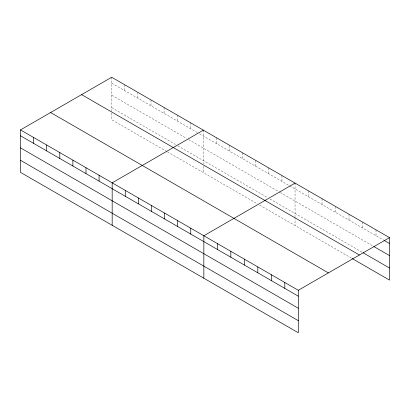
<?xml version="1.0" encoding="UTF-8"?>
<svg xmlns="http://www.w3.org/2000/svg" width="410" height="410" viewBox="0 0 410 410"><rect width="100%" height="100%" fill="white"/><g stroke="black" fill="none" stroke-linecap="round" stroke-linejoin="round"><path stroke-width="0.31" stroke-dasharray="2.05 1.54" d="M111.704 83.127L197.374 132.589M199.557 133.85L289.045 185.515M289.593 185.827L383.565 240.086M111.704 95.202L186.458 138.36M188.641 139.62L279.769 192.234M280.317 192.546L373.31 246.236M111.704 107.64L175.547 144.499M177.73 145.76L267.766 197.743M269.949 199.004L362.512 252.442M166.814 151.531L111.704 119.715L111.704 111.453M167.362 151.849L257.398 203.832M259.581 205.087L351.718 258.285M376.006 229.841L376.006 235.719M362.512 222.051L362.512 227.929M349.023 214.261L349.023 220.139M335.529 206.471L335.529 212.349M322.034 198.681L322.034 204.559M308.54 190.891L308.54 196.769M295.046 183.101L295.046 216.67M295.046 217.305L295.046 225.567M281.952 175.541L281.952 181.42M268.858 167.977L268.858 173.861M255.758 160.418L255.758 166.296M242.664 152.858L242.664 158.737M229.569 145.294L229.569 151.177M216.47 137.734L216.47 143.613M203.375 130.175L203.375 163.744M203.375 166.286L203.375 172.641M190.281 122.616L190.281 128.494M177.181 115.051L177.181 120.929M164.087 107.492L164.087 113.37M150.993 99.932L150.993 105.811M137.893 92.368L137.893 98.246M124.799 84.808L124.799 90.687M111.704 77.249L111.704 110.818"/><path stroke-width="0.61" d="M20.5 129.903L298.295 290.285L298.295 332.751L20.5 172.369L20.5 129.903L111.704 77.249L389.5 237.631L389.5 280.097L352.262 258.597M203.375 130.175L112.171 182.829L112.171 225.295M295.046 183.101L203.847 235.755L203.847 278.221M298.295 290.285L389.5 237.631M384.103 240.393L389.5 243.509M373.848 246.548L389.5 255.584M363.055 252.755L389.5 268.022M81.605 94.623L359.401 255.01M50.599 112.524L328.395 272.911M20.5 135.782L298.295 296.169M20.5 147.856L298.295 308.238M20.5 160.295L298.295 320.681M284.806 282.495L284.806 288.373M271.312 274.705L271.312 280.583M257.818 266.915L257.818 272.793M244.324 259.125L244.324 265.003M230.835 251.335L230.835 257.213M217.341 243.545L217.341 249.423M190.752 228.196L190.752 234.074M177.653 220.636L177.653 226.515M164.559 213.072L164.559 218.95M151.464 205.512L151.464 211.391M138.365 197.953L138.365 203.832M125.27 190.389L125.27 196.267M99.076 175.27L99.076 181.148M85.982 167.705L85.982 173.584M72.883 160.146L72.883 166.024M59.788 152.587L59.788 158.465M46.694 145.022L46.694 150.9M33.594 137.463L33.594 143.341"/></g></svg>
